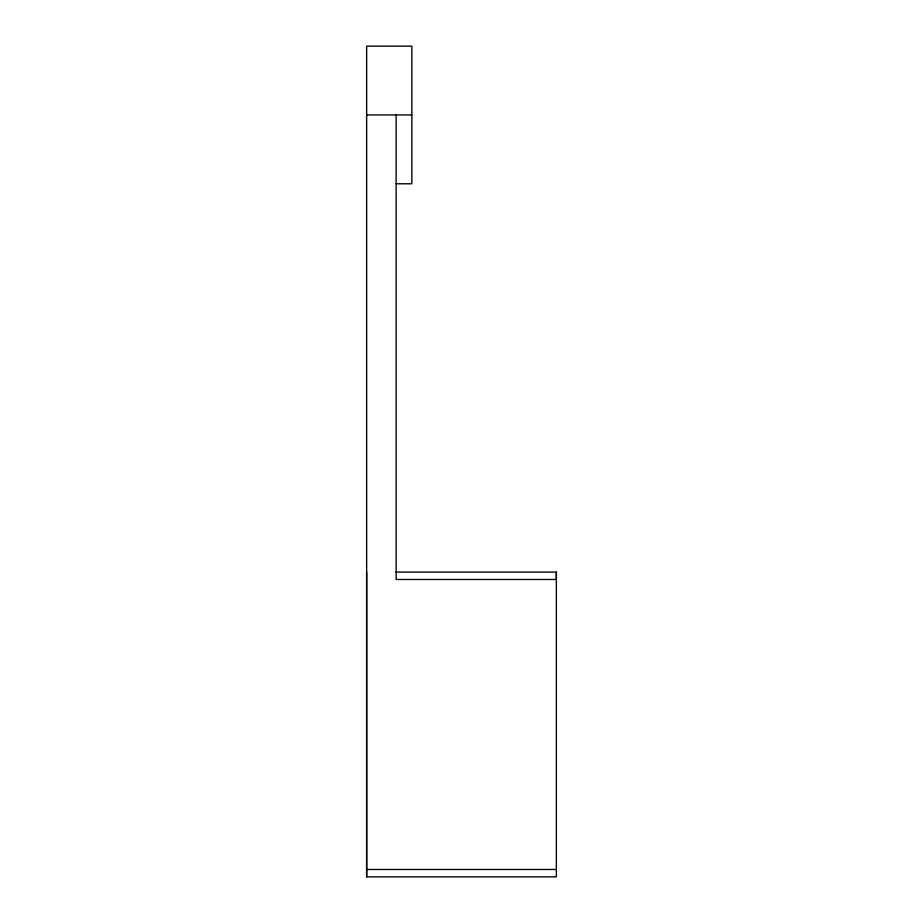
<?xml version="1.0" encoding="UTF-8"?>
<svg xmlns="http://www.w3.org/2000/svg" width="923" height="923" viewBox="0 0 923 923"><rect width="100%" height="100%" fill="white"/><g stroke="black" fill="none" stroke-linecap="round" stroke-linejoin="round"><path stroke-width="1.38" d="M396.129 114.96L396.129 572.098L556.361 572.098L556.361 876.85L366.639 876.85L366.639 572.098M396.129 572.098L396.129 579.471L556.361 579.471L556.361 572.098M366.639 114.96L411.854 114.96M396.129 183.781L411.854 183.781L411.854 46.15L366.639 46.15L366.639 876.85M366.639 869.478L556.361 869.478"/></g></svg>
